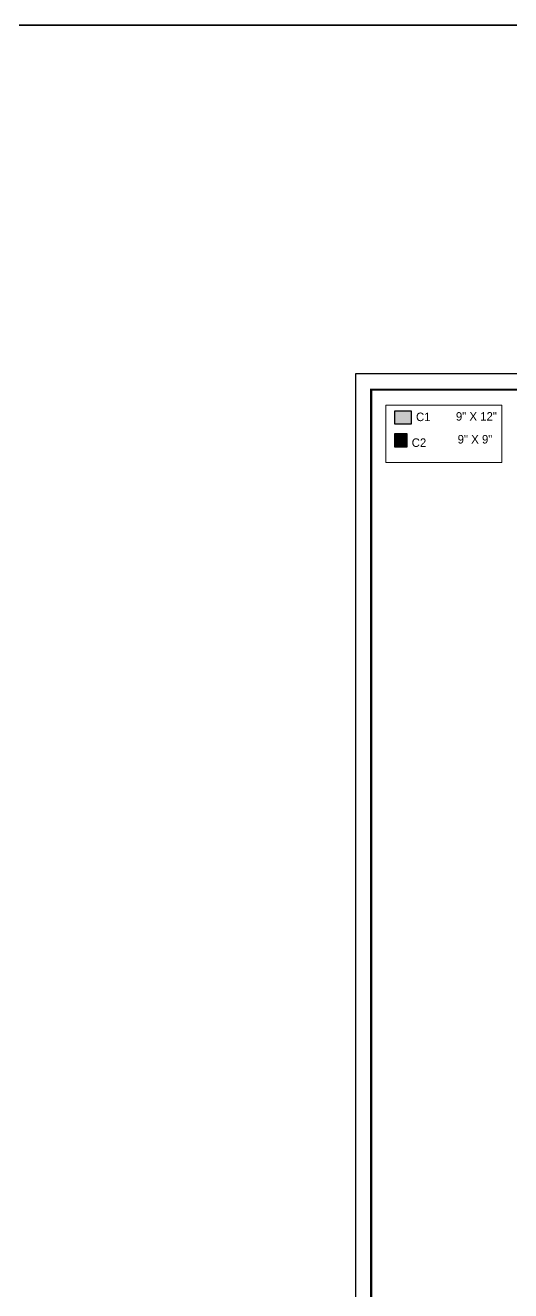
# Model space of a CAD drawing. Header units: millimetres. Extents: x -6808 to 215771, y -89660 to -16303.
# Drawn here: x 107651 to 108149, y -47907 to -46609 of the extents above; entities that cross this region are included whole.
import ezdxf

# ---------------------------------------------------------------- set-up
doc = ezdxf.new("R2010")
doc.units = ezdxf.units.MM
doc.layers.add('column', color=5, linetype='Continuous', lineweight=30)
doc.layers.add('wall', color=7, linetype='Continuous', lineweight=35)
doc.layers.add('FORMAT', color=7, linetype='Continuous')
doc.styles.add('cdim', font='arial.ttf')
doc.styles.add('SAJ', font='eurr____.ttf')

msp = doc.modelspace()

# ---------------------------------------------------------------- hatches: boundary and pattern name
at = {"layer": 'column', "ltscale": 2}
for points in [[(108029.689, -47004.902), (108029.689, -47018.001), (108047.154, -47018.001), (108047.154, -47004.902)], [(108042.788, -47041.451), (108042.788, -47028.352), (108029.689, -47028.352), (108029.689, -47041.451)]]:
    msp.add_hatch(color=5, dxfattribs=at).paths.add_polyline_path(points)

# ---------------------------------------------------------------- linework, layer by layer
at = {"layer": 'column', "lineweight": 18}
msp.add_lwpolyline([(108021.041, -46998.852), (108139.72, -46998.852), (108139.72, -47057.525), (108021.041, -47057.525)], close=True, dxfattribs=at)
at = {"layer": 'column', "ltscale": 2}
for points in [[(108029.689, -47004.902), (108029.689, -47018.001), (108047.154, -47018.001), (108047.154, -47004.902)], [(108029.689, -47041.451), (108042.788, -47041.451), (108042.788, -47028.352), (108029.689, -47028.352)]]:
    msp.add_lwpolyline(points, close=True, dxfattribs=at)
at = {"layer": 'FORMAT', "color": 0}
msp.add_lwpolyline([(107989.674, -46966.892), (107989.674, -48051.542), (108753.511, -48051.542), (108753.511, -46966.892)], close=True, dxfattribs=at)
msp.add_lwpolyline([(107989.674, -46966.892), (107989.674, -48051.542), (108753.511, -48051.542), (108753.511, -46966.892)], close=True, dxfattribs=at)
at = {"layer": 'FORMAT', "color": 0, "const_width": 2.24}
msp.add_lwpolyline([(108005.751, -46982.969), (108005.751, -48035.465), (108737.435, -48035.465), (108737.435, -46982.969)], close=True, dxfattribs=at)
msp.add_lwpolyline([(108005.751, -46982.969), (108005.751, -48035.465), (108737.435, -48035.465), (108737.435, -46982.969)], close=True, dxfattribs=at)
at = {"layer": 'wall'}
msp.add_lwpolyline([(93155.422, -46609.38), (112001.612, -46609.38), (112001.612, -48747.451), (93155.422, -48747.451)], close=True, dxfattribs=at)

# ---------------------------------------------------------------- texts
at = {"layer": 'column', "linetype": 'ByBlock', "char_height": 8.73269, "attachment_point": 1, "style": 'SAJ'}
for s, insert, width in [('\\A1;{\\fCentury Gothic|b0|i0|c0|p34;C1}', (108051.808, -47006.466), 641.18496), ('\\A1;{\\fCentury Gothic|b0|i0|c0|p34;C2}', (108047.388, -47032.92), 427.45664)]:
    msp.add_mtext(s, dxfattribs=dict(at, insert=insert, width=width))
at = {"layer": 'column', "char_height": 8.73269, "width": 335.40053, "attachment_point": 5, "style": 'cdim'}
for s, insert in [('\\A1;{\\fCentury Gothic|b0|i0|c0|p34;9" X 12"}', (108113.719, -47010.422)), ('\\A1;{\\fCentury Gothic|b0|i0|c0|p34;9" X 9"}', (108112.242, -47033.874))]:
    msp.add_mtext(s, dxfattribs=dict(at, insert=insert))

doc.saveas('drawing.dxf')
